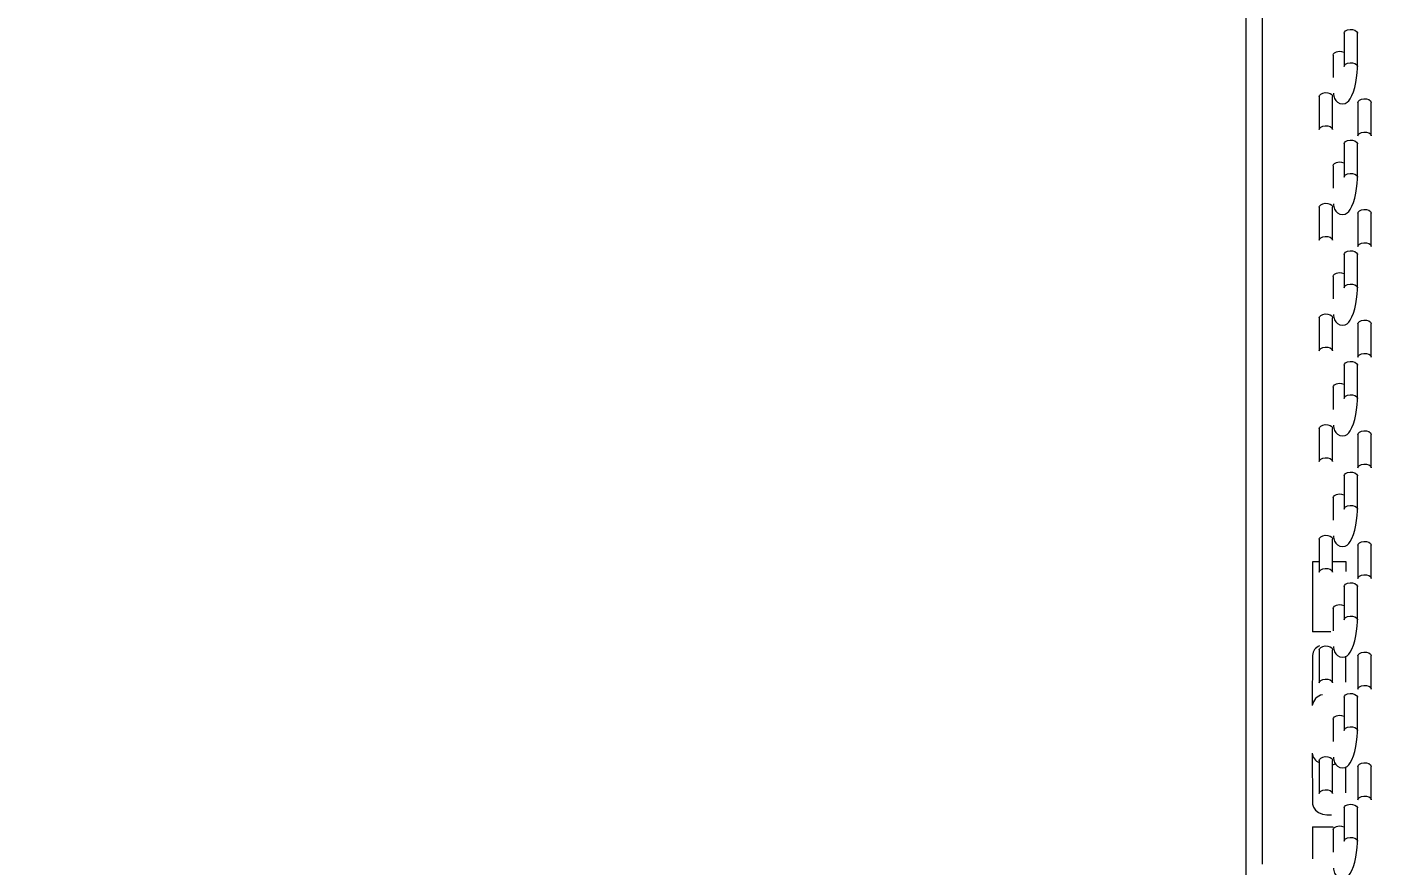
# Model space of a CAD drawing. Header units: millimetres. Extents: x -8045 to 6871, y -5915 to 5473.
# Drawn here: x -1049.7 to -641.7, y 373.1 to 623.5 of the extents above; entities that cross this region are included whole.
import ezdxf

# ---------------------------------------------------------------- set-up
doc = ezdxf.new("R2010")
doc.units = ezdxf.units.MM
for name, color, linetype in [('DIKOM_ОБЪЕКТ', 7, 'Continuous'), ('DIKOM_РАЗМЕР_ЗОНА', 7, 'Continuous'), ('DIKOM_РАЗМЕР_ОБЪЕКТА', 7, 'Continuous')]:
    doc.layers.add(name, color=color, linetype=linetype)
doc.styles.add('style1', font='arial.ttf', dxfattribs={"width": 0.8})
doc.dimstyles.new('1-50', dxfattribs={"dimtxt": 300, "dimasz": 200, "dimexe": 100, "dimexo": 0, "dimgap": 100, "dimtad": 1, "dimtxsty": 'style1', "dimcen": 200, "dimclrd": 7, "dimclre": 7, "dimclrt": 7, "dimadec": 1, "dimazin": 2, "dimtfac": 1, "dimtmove": 0, "dimatfit": 2, "dimfxl": 0, "dimlwd": 25, "dimlwe": 18, "dimarcsym": 0})

# ---------------------------------------------------------------- blocks, each defined once
blk = doc.blocks.new('*D10')
at = {"layer": 'Defpoints', "color": 0, "linetype": 'Continuous', "transparency": 16777216}
for p in [(-1653.81, 3474.95), (-5616.46, -3083.4), (491.01, -3083.4)]:
    blk.add_point(p, dxfattribs=at)
at = {"layer": 'DIKOM_РАЗМЕР_ОБЪЕКТА', "color": 7, "linetype": 'Continuous', "lineweight": 18, "transparency": 16777216}
for p, q in [((-1653.81, 3474.95), (-5716.46, 3474.95)), ((491.01, -3083.4), (-5716.46, -3083.4))]:
    blk.add_line(p, q, dxfattribs=at)
at = {"layer": 'DIKOM_РАЗМЕР_ОБЪЕКТА', "color": 7, "linetype": 'Continuous', "lineweight": 25, "transparency": 16777216}
blk.add_line((-5616.46, 3274.95), (-5616.46, -2883.4), dxfattribs=at)
at = {"layer": 'DIKOM_РАЗМЕР_ОБЪЕКТА', "color": 7, "linetype": 'Continuous', "transparency": 16777216}
for points in [[(-5649.79, 3274.95), (-5583.12, 3274.95), (-5616.46, 3474.95)], [(-5649.79, -2883.4), (-5583.12, -2883.4), (-5616.46, -3083.4)]]:
    blk.add_solid(points, dxfattribs=at)
at = {"layer": 'DIKOM_РАЗМЕР_ОБЪЕКТА', "color": 7, "linetype": 'Continuous', "lineweight": 15, "transparency": 16777216, "insert": (-5869.63, -1326.86), "char_height": 300, "attachment_point": 5, "rotation": 90, "style": 'style1'}
blk.add_mtext('6550', dxfattribs=at)
blk = doc.blocks.new('*D12')
at = {"layer": 'Defpoints', "color": 0, "transparency": 16777216}
for p in [(-2189.61, 5472.65), (-7595.21, -5084.97), (-495.58, -5084.97)]:
    blk.add_point(p, dxfattribs=at)
at = {"layer": 'DIKOM_РАЗМЕР_ЗОНА', "color": 7, "lineweight": 18, "transparency": 16777216}
for p, q in [((-2189.61, 5472.65), (-7695.21, 5472.65)), ((-495.58, -5084.97), (-7695.21, -5084.97))]:
    blk.add_line(p, q, dxfattribs=at)
at = {"layer": 'DIKOM_РАЗМЕР_ЗОНА', "color": 7, "lineweight": 25, "transparency": 16777216}
blk.add_line((-7595.21, 5272.65), (-7595.21, -4884.97), dxfattribs=at)
at = {"layer": 'DIKOM_РАЗМЕР_ЗОНА', "color": 7, "transparency": 16777216}
for points in [[(-7628.55, 5272.65), (-7561.88, 5272.65), (-7595.21, 5472.65)], [(-7628.55, -4884.97), (-7561.88, -4884.97), (-7595.21, -5084.97)]]:
    blk.add_solid(points, dxfattribs=at)
at = {"layer": 'DIKOM_РАЗМЕР_ЗОНА', "color": 7, "transparency": 16777216, "insert": (-7848.38, -1452.59), "char_height": 300, "attachment_point": 5, "rotation": 90, "style": 'style1'}
blk.add_mtext('10550', dxfattribs=at)

msp = doc.modelspace()

# ---------------------------------------------------------------- linework, layer by layer
at = {"layer": 'DIKOM_ОБЪЕКТ', "color": 7, "linetype": 'Continuous', "lineweight": 15}
for p, q in [((-685.854, 1413.843), (-685.854, -174.063)), ((-680.877, 373.603), (-680.877, 1413.843)), ((-656.479, 621.758), (-656.479, 611.84)), ((-652.479, 611.84), (-652.479, 621.758)), ((-659.763, 615.26), (-659.763, 608.552)), ((-663.892, 602.904), (-663.892, 592.987)), ((-659.892, 592.987), (-659.892, 602.904)), ((-652.35, 601.055), (-652.35, 591.138)), ((-648.35, 591.138), (-648.35, 601.055)), ((-656.479, 588.7), (-656.479, 578.782)), ((-652.479, 578.782), (-652.479, 588.7)), ((-659.763, 582.202), (-659.763, 575.495)), ((-663.892, 569.846), (-663.892, 559.929)), ((-659.892, 559.929), (-659.892, 569.846)), ((-652.35, 567.997), (-652.35, 558.08)), ((-648.35, 558.08), (-648.35, 567.997)), ((-656.479, 555.642), (-656.479, 545.725)), ((-652.479, 545.725), (-652.479, 555.642)), ((-659.763, 549.144), (-659.763, 542.437)), ((-663.892, 536.789), (-663.892, 526.871)), ((-659.892, 526.871), (-659.892, 536.789)), ((-652.35, 534.939), (-652.35, 525.022)), ((-648.35, 525.022), (-648.35, 534.939)), ((-656.479, 522.584), (-656.479, 512.667)), ((-652.479, 512.667), (-652.479, 522.584)), ((-659.763, 516.086), (-659.763, 509.379)), ((-663.892, 503.731), (-663.892, 493.813)), ((-659.892, 493.813), (-659.892, 503.731)), ((-652.35, 501.881), (-652.35, 491.964)), ((-648.35, 491.964), (-648.35, 501.881)), ((-656.479, 489.526), (-656.479, 479.609)), ((-652.479, 479.609), (-652.479, 489.526)), ((-659.763, 483.028), (-659.763, 476.321)), ((-663.892, 470.673), (-663.892, 460.756)), ((-659.892, 460.756), (-659.892, 470.673)), ((-652.35, 468.824), (-652.35, 458.906)), ((-648.35, 458.906), (-648.35, 468.824)), ((-665.9, 463.843), (-665.9, 442.985)), ((-663.892, 463.843), (-665.9, 463.843)), ((-655.9, 463.843), (-659.892, 463.843)), ((-655.9, 461.027), (-655.9, 463.843)), ((-656.479, 456.468), (-656.479, 446.551)), ((-652.479, 446.551), (-652.479, 456.468)), ((-659.763, 449.97), (-659.763, 443.263)), ((-660.45, 442.985), (-665.9, 442.985)), ((-663.892, 437.615), (-663.892, 427.698)), ((-659.892, 427.698), (-659.892, 437.615)), ((-665.914, 435.937), (-665.984, 420.937)), ((-655.951, 427.959), (-655.915, 435.673)), ((-652.35, 435.766), (-652.35, 425.848)), ((-648.35, 425.848), (-648.35, 435.766)), ((-656.479, 423.411), (-656.479, 413.493)), ((-652.479, 413.493), (-652.479, 423.411)), ((-659.763, 416.912), (-659.763, 410.205)), ((-665.984, 406.748), (-665.914, 391.748)), ((-663.892, 404.557), (-663.892, 394.64)), ((-659.892, 394.64), (-659.892, 404.557)), ((-655.928, 394.906), (-655.964, 402.59)), ((-652.35, 402.708), (-652.35, 392.791)), ((-648.35, 392.791), (-648.35, 402.708)), ((-656.479, 390.353), (-656.479, 380.435)), ((-652.479, 380.435), (-652.479, 390.353)), ((-665.9, 384.701), (-665.9, 375.113)), ((-665.9, 384.701), (-659.711, 384.701)), ((-659.763, 383.855), (-659.763, 377.147))]:
    msp.add_line(p, q, dxfattribs=at)
at = {"layer": 'DIKOM_ОБЪЕКТ', "color": 7, "linetype": 'Continuous', "lineweight": 15, "flags": 128}
for points in [[(-656.479, 621.758), (-656.402, 622.066), (-656.046, 622.457), (-655.452, 622.741), (-654.709, 622.876), (-653.931, 622.841)], [(-653.931, 622.841), (-653.237, 622.64), (-652.731, 622.306), (-652.492, 621.887), (-652.479, 621.758)], [(-659.763, 615.26), (-659.687, 615.568), (-659.331, 615.959), (-658.736, 616.243), (-657.994, 616.378), (-657.216, 616.343), (-656.521, 616.142), (-656.479, 616.123)], [(-656.479, 611.84), (-656.402, 612.149), (-656.046, 612.54), (-655.452, 612.824), (-654.709, 612.959), (-653.931, 612.923), (-653.237, 612.723), (-652.731, 612.388), (-652.492, 611.97), (-652.479, 611.835)], [(-659.665, 603.823), (-659.633, 603.486), (-659.314, 602.321), (-658.972, 601.7), (-658.463, 601.166), (-657.771, 600.788), (-656.968, 600.663), (-656.202, 600.81), (-655.6, 601.13), (-655.106, 601.57), (-654.653, 602.17), (-654.15, 603.122), (-653.717, 604.245), (-653.318, 605.595), (-652.993, 607.016), (-652.743, 608.475), (-652.571, 609.925), (-652.486, 611.313), (-652.479, 611.84), (-652.479, 611.84)], [(-663.892, 602.904), (-663.815, 603.213), (-663.46, 603.604), (-662.865, 603.888), (-662.122, 604.023), (-661.344, 603.987), (-660.65, 603.787), (-660.145, 603.452), (-659.905, 603.034), (-659.892, 602.904)], [(-652.35, 601.055), (-652.274, 601.363), (-651.918, 601.754), (-651.323, 602.039), (-650.58, 602.174), (-649.803, 602.138), (-649.108, 601.938), (-648.603, 601.603), (-648.363, 601.185), (-648.35, 601.055)], [(-663.892, 592.986), (-663.815, 593.295), (-663.46, 593.686), (-662.865, 593.971), (-662.122, 594.105), (-661.344, 594.07), (-660.65, 593.87), (-660.145, 593.535), (-659.905, 593.117), (-659.892, 592.982)], [(-652.35, 591.138), (-652.274, 591.446), (-651.918, 591.837), (-651.323, 592.121), (-650.58, 592.256), (-649.803, 592.221), (-649.108, 592.02), (-648.603, 591.686), (-648.363, 591.267), (-648.35, 591.138)], [(-656.479, 588.7), (-656.402, 589.008), (-656.046, 589.399), (-655.452, 589.684), (-654.709, 589.818), (-653.931, 589.783)], [(-653.931, 589.783), (-653.237, 589.582), (-652.731, 589.248), (-652.492, 588.83), (-652.479, 588.7)], [(-659.763, 582.202), (-659.687, 582.51), (-659.331, 582.901), (-658.736, 583.185), (-657.994, 583.32), (-657.216, 583.285), (-656.521, 583.084), (-656.479, 583.065)], [(-656.479, 578.782), (-656.402, 579.091), (-656.046, 579.482), (-655.452, 579.766), (-654.709, 579.901), (-653.931, 579.865), (-653.237, 579.665), (-652.731, 579.33), (-652.492, 578.912), (-652.479, 578.777)], [(-659.665, 570.765), (-659.633, 570.428), (-659.314, 569.263), (-658.972, 568.643), (-658.463, 568.108), (-657.771, 567.73), (-656.968, 567.606), (-656.202, 567.752), (-655.6, 568.072), (-655.106, 568.512), (-654.653, 569.112), (-654.15, 570.065), (-653.717, 571.187), (-653.318, 572.537), (-652.993, 573.958), (-652.743, 575.417), (-652.571, 576.867), (-652.486, 578.255), (-652.479, 578.782), (-652.479, 578.782)], [(-663.892, 569.846), (-663.815, 570.155), (-663.46, 570.546), (-662.865, 570.83), (-662.122, 570.965), (-661.344, 570.929), (-660.65, 570.729), (-660.145, 570.394), (-659.905, 569.976), (-659.892, 569.846)], [(-652.35, 567.997), (-652.274, 568.305), (-651.918, 568.696), (-651.323, 568.981), (-650.58, 569.116), (-649.803, 569.08), (-649.108, 568.88), (-648.603, 568.545), (-648.363, 568.127), (-648.35, 567.997)], [(-663.892, 559.928), (-663.815, 560.237), (-663.46, 560.628), (-662.865, 560.913), (-662.122, 561.048), (-661.344, 561.012), (-660.65, 560.812), (-660.145, 560.477), (-659.905, 560.059), (-659.892, 559.924)], [(-652.35, 558.08), (-652.274, 558.388), (-651.918, 558.779), (-651.323, 559.064), (-650.58, 559.198), (-649.803, 559.163), (-649.108, 558.962), (-648.603, 558.628), (-648.363, 558.209), (-648.35, 558.08)], [(-656.479, 555.642), (-656.402, 555.95), (-656.046, 556.341), (-655.452, 556.626), (-654.709, 556.76), (-653.931, 556.725)], [(-653.931, 556.725), (-653.237, 556.525), (-652.731, 556.19), (-652.492, 555.772), (-652.479, 555.642)], [(-659.763, 549.144), (-659.687, 549.452), (-659.331, 549.843), (-658.736, 550.128), (-657.994, 550.262), (-657.216, 550.227), (-656.521, 550.026), (-656.479, 550.007)], [(-656.479, 545.724), (-656.402, 546.033), (-656.046, 546.424), (-655.452, 546.708), (-654.709, 546.843), (-653.931, 546.808), (-653.237, 546.607), (-652.731, 546.272), (-652.492, 545.854), (-652.479, 545.719)], [(-659.665, 537.707), (-659.633, 537.37), (-659.314, 536.205), (-658.972, 535.585), (-658.463, 535.05), (-657.771, 534.672), (-656.968, 534.548), (-656.202, 534.695), (-655.6, 535.014), (-655.106, 535.454), (-654.653, 536.054), (-654.15, 537.007), (-653.717, 538.129), (-653.318, 539.479), (-652.993, 540.9), (-652.743, 542.36), (-652.571, 543.81), (-652.486, 545.197), (-652.479, 545.725), (-652.479, 545.725)], [(-663.892, 536.789), (-663.815, 537.097), (-663.46, 537.488), (-662.865, 537.772), (-662.122, 537.907), (-661.344, 537.872), (-660.65, 537.671), (-660.145, 537.336), (-659.905, 536.918), (-659.892, 536.789)], [(-652.35, 534.939), (-652.274, 535.248), (-651.918, 535.639), (-651.323, 535.923), (-650.58, 536.058), (-649.803, 536.022), (-649.108, 535.822), (-648.603, 535.487), (-648.363, 535.069), (-648.35, 534.939)], [(-663.892, 526.871), (-663.815, 527.179), (-663.46, 527.57), (-662.865, 527.855), (-662.122, 527.99), (-661.344, 527.954), (-660.65, 527.754), (-660.145, 527.419), (-659.905, 527.001), (-659.892, 526.867)], [(-656.479, 522.584), (-656.402, 522.892), (-656.046, 523.283), (-655.452, 523.568), (-654.709, 523.703), (-653.931, 523.667)], [(-653.931, 523.667), (-653.237, 523.467), (-652.731, 523.132), (-652.492, 522.714), (-652.479, 522.584)], [(-652.35, 525.022), (-652.274, 525.33), (-651.918, 525.721), (-651.323, 526.006), (-650.58, 526.14), (-649.803, 526.105), (-649.108, 525.905), (-648.603, 525.57), (-648.363, 525.152), (-648.35, 525.022)], [(-659.763, 516.086), (-659.687, 516.394), (-659.331, 516.785), (-658.736, 517.07), (-657.994, 517.204), (-657.216, 517.169), (-656.521, 516.969), (-656.479, 516.949)], [(-659.665, 504.649), (-659.633, 504.312), (-659.314, 503.147), (-658.972, 502.527), (-658.463, 501.992), (-657.771, 501.615), (-656.968, 501.49), (-656.202, 501.637), (-655.6, 501.956), (-655.106, 502.396), (-654.653, 502.996), (-654.15, 503.949), (-653.717, 505.071), (-653.318, 506.421), (-652.993, 507.842), (-652.743, 509.302), (-652.571, 510.752), (-652.486, 512.139), (-652.479, 512.667), (-652.479, 512.667)], [(-656.479, 512.666), (-656.402, 512.975), (-656.046, 513.366), (-655.452, 513.651), (-654.709, 513.785), (-653.931, 513.75), (-653.237, 513.549), (-652.731, 513.215), (-652.492, 512.796), (-652.479, 512.661)], [(-663.892, 503.731), (-663.815, 504.039), (-663.46, 504.43), (-662.865, 504.715), (-662.122, 504.849), (-661.344, 504.814), (-660.65, 504.613), (-660.145, 504.279), (-659.905, 503.86), (-659.892, 503.731)], [(-652.35, 501.881), (-652.274, 502.19), (-651.918, 502.581), (-651.323, 502.865), (-650.58, 503), (-649.803, 502.964), (-649.108, 502.764), (-648.603, 502.429), (-648.363, 502.011), (-648.35, 501.881)], [(-663.892, 493.813), (-663.815, 494.122), (-663.46, 494.513), (-662.865, 494.797), (-662.122, 494.932), (-661.344, 494.896), (-660.65, 494.696), (-660.145, 494.361), (-659.905, 493.943), (-659.892, 493.809)], [(-656.479, 489.526), (-656.402, 489.834), (-656.046, 490.225), (-655.452, 490.51), (-654.709, 490.645), (-653.931, 490.609)], [(-653.931, 490.609), (-653.237, 490.409), (-652.731, 490.074), (-652.492, 489.656), (-652.479, 489.526)], [(-652.35, 491.964), (-652.274, 492.272), (-651.918, 492.663), (-651.323, 492.948), (-650.58, 493.083), (-649.803, 493.047), (-649.108, 492.847), (-648.603, 492.512), (-648.363, 492.094), (-648.35, 491.964)], [(-659.763, 483.028), (-659.687, 483.336), (-659.331, 483.727), (-658.736, 484.012), (-657.994, 484.147), (-657.216, 484.111), (-656.521, 483.911), (-656.479, 483.891)], [(-659.665, 471.591), (-659.633, 471.255), (-659.314, 470.089), (-658.972, 469.469), (-658.463, 468.934), (-657.771, 468.557), (-656.968, 468.432), (-656.202, 468.579), (-655.6, 468.898), (-655.106, 469.338), (-654.653, 469.938), (-654.15, 470.891), (-653.717, 472.013), (-653.318, 473.363), (-652.993, 474.784), (-652.743, 476.244), (-652.571, 477.694), (-652.486, 479.082), (-652.479, 479.609), (-652.479, 479.609)], [(-656.479, 479.608), (-656.402, 479.917), (-656.046, 480.308), (-655.452, 480.593), (-654.709, 480.727), (-653.931, 480.692), (-653.237, 480.492), (-652.731, 480.157), (-652.492, 479.739), (-652.479, 479.603)], [(-663.892, 470.673), (-663.815, 470.981), (-663.46, 471.372), (-662.865, 471.657), (-662.122, 471.791), (-661.344, 471.756), (-660.65, 471.556), (-660.145, 471.221), (-659.905, 470.803), (-659.892, 470.673)], [(-652.35, 468.824), (-652.274, 469.132), (-651.918, 469.523), (-651.323, 469.807), (-650.58, 469.942), (-649.803, 469.907), (-649.108, 469.706), (-648.603, 469.371), (-648.363, 468.953), (-648.35, 468.824)], [(-663.892, 460.755), (-663.815, 461.064), (-663.46, 461.455), (-662.865, 461.739), (-662.122, 461.874), (-661.344, 461.839), (-660.65, 461.638), (-660.145, 461.303), (-659.905, 460.885), (-659.892, 460.751)], [(-656.479, 456.468), (-656.402, 456.777), (-656.046, 457.168), (-655.452, 457.452), (-654.709, 457.587), (-653.931, 457.551)], [(-653.931, 457.551), (-653.237, 457.351), (-652.731, 457.016), (-652.492, 456.598), (-652.479, 456.468)], [(-652.35, 458.906), (-652.274, 459.214), (-651.918, 459.605), (-651.323, 459.89), (-650.58, 460.025), (-649.803, 459.989), (-649.108, 459.789), (-648.603, 459.454), (-648.363, 459.036), (-648.35, 458.907)], [(-659.763, 449.97), (-659.687, 450.278), (-659.331, 450.669), (-658.736, 450.954), (-657.994, 451.089), (-657.216, 451.053), (-656.521, 450.853), (-656.479, 450.833)], [(-659.665, 438.534), (-659.633, 438.197), (-659.314, 437.031), (-658.972, 436.411), (-658.463, 435.876), (-657.771, 435.499), (-656.968, 435.374), (-656.202, 435.521), (-655.6, 435.84), (-655.106, 436.281), (-654.653, 436.88), (-654.15, 437.833), (-653.717, 438.955), (-653.318, 440.305), (-652.993, 441.726), (-652.743, 443.186), (-652.571, 444.636), (-652.486, 446.024), (-652.479, 446.551), (-652.479, 446.551)], [(-656.479, 446.55), (-656.402, 446.859), (-656.046, 447.25), (-655.452, 447.535), (-654.709, 447.67), (-653.931, 447.634), (-653.237, 447.434), (-652.731, 447.099), (-652.492, 446.681), (-652.479, 446.546)], [(-663.892, 437.615), (-663.815, 437.923), (-663.46, 438.314), (-662.865, 438.599), (-662.122, 438.734), (-661.344, 438.698), (-660.65, 438.498), (-660.145, 438.163), (-659.905, 437.745), (-659.892, 437.615)], [(-652.35, 435.766), (-652.274, 436.074), (-651.918, 436.465), (-651.323, 436.75), (-650.58, 436.884), (-649.803, 436.849), (-649.108, 436.648), (-648.603, 436.314), (-648.363, 435.895), (-648.35, 435.766)], [(-663.892, 427.697), (-663.815, 428.006), (-663.46, 428.397), (-662.865, 428.681), (-662.122, 428.816), (-661.344, 428.781), (-660.65, 428.58), (-660.145, 428.246), (-659.905, 427.827), (-659.892, 427.693)], [(-656.479, 423.411), (-656.402, 423.719), (-656.046, 424.11), (-655.452, 424.394), (-654.709, 424.529), (-653.931, 424.494)], [(-653.931, 424.494), (-653.237, 424.293), (-652.731, 423.958), (-652.492, 423.54), (-652.479, 423.411)], [(-652.35, 425.848), (-652.274, 426.157), (-651.918, 426.548), (-651.323, 426.832), (-650.58, 426.967), (-649.803, 426.931), (-649.108, 426.731), (-648.603, 426.396), (-648.363, 425.978), (-648.35, 425.849)], [(-659.763, 416.912), (-659.687, 417.221), (-659.331, 417.612), (-658.736, 417.896), (-657.994, 418.031), (-657.216, 417.995), (-656.521, 417.795), (-656.479, 417.775)], [(-659.665, 405.476), (-659.633, 405.139), (-659.314, 403.973), (-658.972, 403.353), (-658.463, 402.818), (-657.771, 402.441), (-656.968, 402.316), (-656.202, 402.463), (-655.6, 402.783), (-655.106, 403.223), (-654.653, 403.823), (-654.15, 404.775), (-653.717, 405.898), (-653.318, 407.247), (-652.993, 408.669), (-652.743, 410.128), (-652.571, 411.578), (-652.486, 412.966), (-652.479, 413.493), (-652.479, 413.493)], [(-656.479, 413.493), (-656.402, 413.801), (-656.046, 414.192), (-655.452, 414.477), (-654.709, 414.612), (-653.931, 414.576), (-653.237, 414.376), (-652.731, 414.041), (-652.492, 413.623), (-652.479, 413.488)], [(-663.892, 404.557), (-663.815, 404.865), (-663.46, 405.256), (-662.865, 405.541), (-662.122, 405.676), (-661.344, 405.64), (-660.65, 405.44), (-660.145, 405.105), (-659.905, 404.687), (-659.892, 404.557)], [(-659.892, 403.324), (-659.65, 403.367), (-659.06, 403.513)], [(-652.35, 402.708), (-652.274, 403.016), (-651.918, 403.407), (-651.323, 403.692), (-650.58, 403.826), (-649.803, 403.791), (-649.108, 403.591), (-648.603, 403.256), (-648.363, 402.838), (-648.35, 402.708)], [(-663.892, 394.639), (-663.815, 394.948), (-663.46, 395.339), (-662.865, 395.624), (-662.122, 395.758), (-661.344, 395.723), (-660.65, 395.522), (-660.145, 395.188), (-659.905, 394.77), (-659.892, 394.635)], [(-665.914, 391.748), (-665.903, 391.53), (-665.631, 390.588), (-665.008, 389.733), (-664.082, 389.029), (-662.921, 388.529), (-661.611, 388.269), (-660.249, 388.269), (-660.192, 388.275)], [(-652.35, 392.791), (-652.274, 393.099), (-651.918, 393.49), (-651.323, 393.774), (-650.58, 393.909), (-649.803, 393.874), (-649.108, 393.673), (-648.603, 393.338), (-648.363, 392.92), (-648.35, 392.791)], [(-656.479, 390.353), (-656.402, 390.661), (-656.046, 391.052), (-655.452, 391.336), (-654.709, 391.471), (-653.931, 391.436)], [(-653.931, 391.436), (-653.237, 391.235), (-652.731, 390.901), (-652.492, 390.482), (-652.479, 390.353)], [(-659.763, 383.855), (-659.687, 384.163), (-659.331, 384.554), (-658.736, 384.838), (-657.994, 384.973), (-657.216, 384.938), (-656.521, 384.737), (-656.479, 384.718)], [(-659.665, 372.418), (-659.633, 372.081), (-659.314, 370.916), (-658.972, 370.295), (-658.463, 369.761), (-657.771, 369.383), (-656.968, 369.259), (-656.202, 369.405), (-655.6, 369.725), (-655.106, 370.165), (-654.653, 370.765), (-654.15, 371.718), (-653.717, 372.84), (-653.318, 374.19), (-652.993, 375.611), (-652.743, 377.07), (-652.571, 378.52), (-652.486, 379.908), (-652.479, 380.435), (-652.479, 380.435)], [(-656.479, 380.435), (-656.402, 380.744), (-656.046, 381.135), (-655.452, 381.419), (-654.709, 381.554), (-653.931, 381.518), (-653.237, 381.318), (-652.731, 380.983), (-652.492, 380.565), (-652.479, 380.43)]]:
    msp.add_lwpolyline(points, dxfattribs=at)
at = {"layer": 'DIKOM_ОБЪЕКТ', "color": 7, "linetype": 'Continuous', "lineweight": 15}
for centre, radius, start, end in [((-662.561, 435.679), 3.363, 112.05816, 175.5942), ((-662.201, 420.433), 3.815, 100.64401, 172.59354), ((-662.613, 407.019), 3.381, 184.39903, 247.76763)]:
    msp.add_arc(centre, radius, start, end, dxfattribs=at)

# ---------------------------------------------------------------- dimensions: what is measured, and where the dimension line sits
at = {"layer": 'DIKOM_РАЗМЕР_ЗОНА'}
dim = msp.add_linear_dim(base=(-7595.212, -5084.969), p1=(-2189.606, 5472.652), p2=(-495.584, -5084.969), angle=90, text='10550', dimstyle='1-50', dxfattribs=at)
dim.commit()
dim.dimension.update_dxf_attribs({"geometry": '*D12', "text_midpoint": (-7595.212, -1452.593), "dimtype": 160})
at = {"layer": 'DIKOM_РАЗМЕР_ОБЪЕКТА', "color": 7, "linetype": 'Continuous', "lineweight": 15}
dim = msp.add_linear_dim(base=(-5616.456, -3083.398), p1=(-1653.813, 3474.95), p2=(491.015, -3083.398), angle=90, text='6550', dimstyle='1-50', dxfattribs=at)
dim.commit()
dim.dimension.update_dxf_attribs({"geometry": '*D10', "text_midpoint": (-5616.456, -1326.858), "dimtype": 160})

doc.saveas('drawing.dxf')
